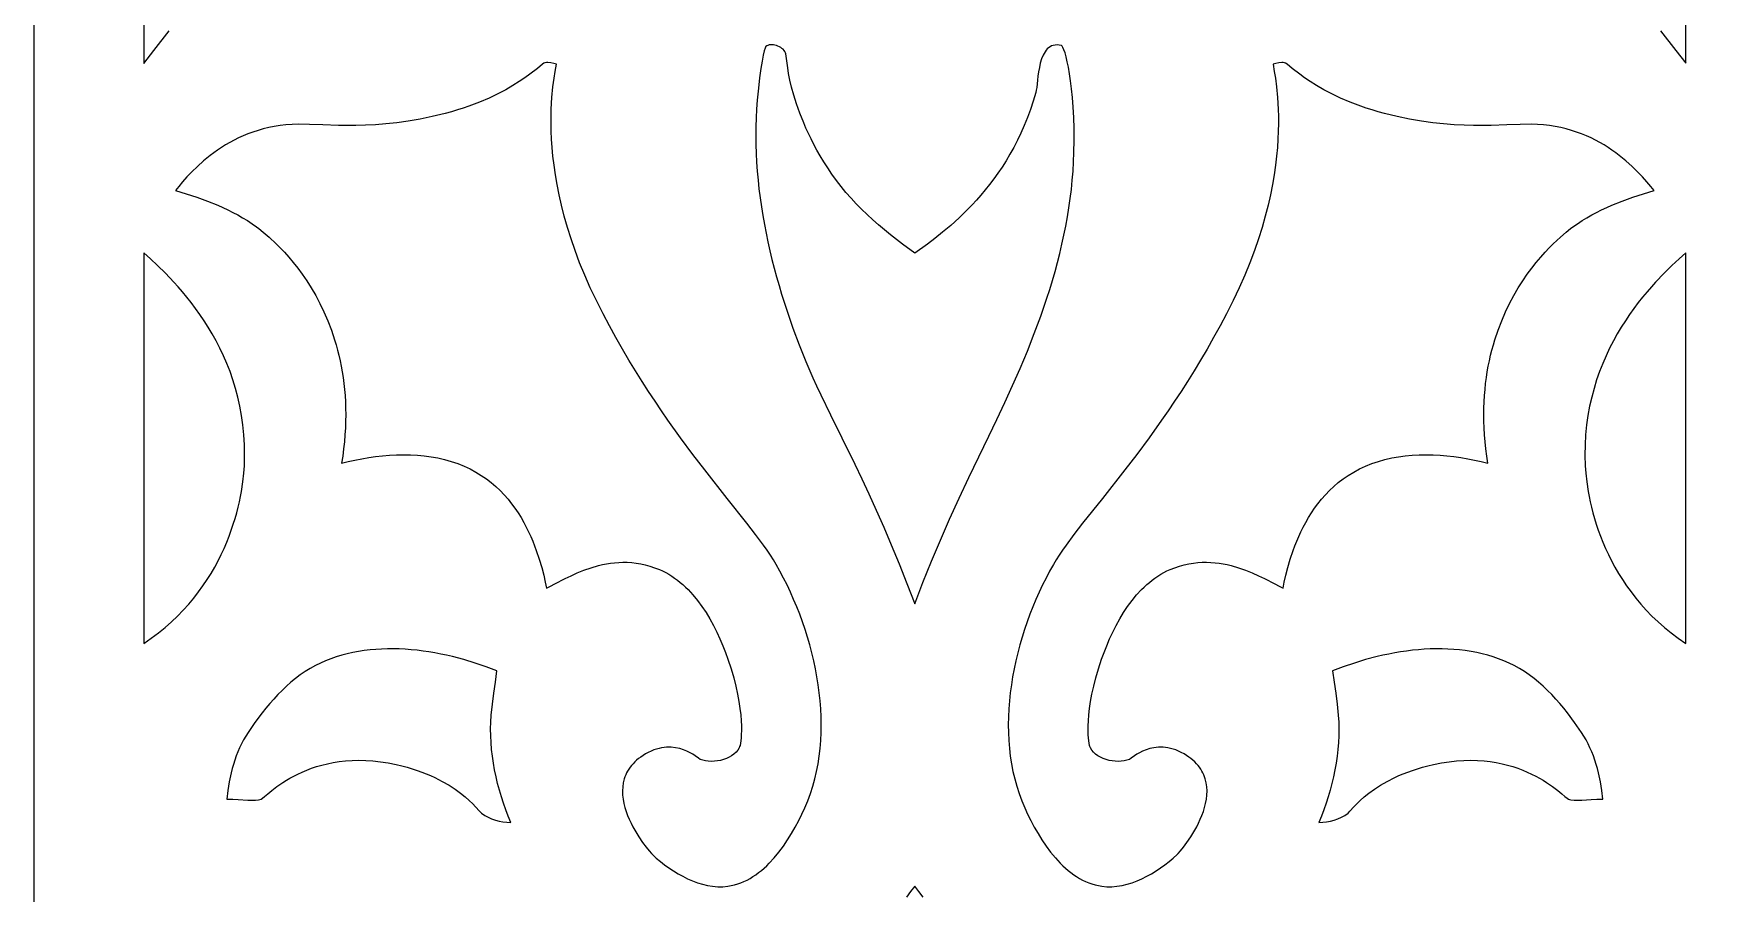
# Model space of a CAD drawing. Extents: x -375 to 375, y -1025 to 1025.
# Drawn here: x -270 to -193.5, y 3 to 42 of the extents above; entities that cross this region are included whole.
import ezdxf

# ---------------------------------------------------------------- set-up
doc = ezdxf.new("R2010")
doc.units = 0
doc.layers.add('LAYER_1', color=18, linetype='CONTINUOUS')
doc.layers.add('LAYER_2', color=174, linetype='CONTINUOUS')

msp = doc.modelspace()

# ---------------------------------------------------------------- linework, layer by layer
at = {"layer": 'LAYER_1'}
for points in [[(-265, 57.921), (-265, 40.663), (-264.551, 41.243), (-263.856, 42.135)], [(-196.143, 42.135), (-195.448, 41.243), (-195, 40.664), (-195, 57.92)], [(-229.616, 2.83), (-229.81, 3.078), (-230, 3.329), (-230.189, 3.078), (-230.383, 2.83)]]:
    msp.add_lwpolyline(points, dxfattribs=at)
for points in [[(-236.549, 41.507), (-236.612, 41.497), (-236.67, 41.479), (-236.723, 41.452), (-236.77, 41.416), (-236.782, 41.397), (-236.798, 41.359), (-236.836, 41.231), (-236.883, 41.032), (-236.935, 40.762), (-236.99, 40.422), (-237.046, 40.012), (-237.102, 39.533), (-237.154, 38.985), (-237.183, 38.584), (-237.204, 38.183), (-237.215, 37.781), (-237.219, 37.379), (-237.214, 36.977), (-237.201, 36.574), (-237.181, 36.171), (-237.152, 35.768), (-237.116, 35.365), (-237.073, 34.962), (-237.022, 34.56), (-236.965, 34.158), (-236.9, 33.757), (-236.829, 33.356), (-236.752, 32.957), (-236.668, 32.558), (-236.579, 32.16), (-236.483, 31.763), (-236.382, 31.368), (-236.275, 30.974), (-236.163, 30.581), (-236.046, 30.19), (-235.796, 29.414), (-235.529, 28.645), (-235.244, 27.885), (-234.944, 27.135), (-234.63, 26.395), (-234.463, 26.024), (-234.272, 25.62), (-233.826, 24.71), (-233.305, 23.661), (-232.72, 22.466), (-232.408, 21.812), (-232.085, 21.121), (-231.753, 20.39), (-231.412, 19.619), (-231.065, 18.809), (-230.713, 17.957), (-230.357, 17.064), (-230, 16.129), (-229.627, 17.101), (-229.238, 18.066), (-228.834, 19.026), (-228.417, 19.98), (-227.988, 20.929), (-227.548, 21.873), (-227.098, 22.811), (-226.64, 23.745), (-226.271, 24.501), (-225.909, 25.264), (-225.556, 26.036), (-225.214, 26.816), (-224.886, 27.602), (-224.574, 28.396), (-224.279, 29.195), (-224.139, 29.598), (-224.004, 30.001), (-223.874, 30.406), (-223.751, 30.813), (-223.633, 31.22), (-223.522, 31.629), (-223.417, 32.039), (-223.32, 32.451), (-223.229, 32.863), (-223.145, 33.277), (-223.069, 33.691), (-223.002, 34.106), (-222.942, 34.523), (-222.89, 34.94), (-222.848, 35.358), (-222.814, 35.777), (-222.79, 36.196), (-222.774, 36.616), (-222.767, 37.181), (-222.771, 37.713), (-222.786, 38.211), (-222.81, 38.677), (-222.842, 39.108), (-222.88, 39.504), (-222.924, 39.866), (-222.972, 40.192), (-223.023, 40.483), (-223.075, 40.737), (-223.127, 40.954), (-223.178, 41.134), (-223.226, 41.277), (-223.271, 41.381), (-223.31, 41.447), (-223.328, 41.465), (-223.343, 41.474), (-223.445, 41.493), (-223.54, 41.5), (-223.629, 41.495), (-223.711, 41.479), (-223.787, 41.453), (-223.857, 41.416), (-223.922, 41.371), (-223.982, 41.318), (-224.036, 41.257), (-224.086, 41.189), (-224.131, 41.114), (-224.172, 41.035), (-224.243, 40.861), (-224.3, 40.674), (-224.344, 40.479), (-224.38, 40.28), (-224.407, 40.085), (-224.429, 39.898), (-224.465, 39.572), (-224.483, 39.444), (-224.504, 39.346), (-224.621, 38.952), (-224.748, 38.571), (-224.885, 38.202), (-225.029, 37.846), (-225.182, 37.501), (-225.341, 37.169), (-225.507, 36.848), (-225.679, 36.539), (-225.856, 36.242), (-226.038, 35.955), (-226.224, 35.68), (-226.414, 35.415), (-226.606, 35.16), (-226.801, 34.916), (-226.997, 34.682), (-227.195, 34.458), (-227.393, 34.244), (-227.59, 34.039), (-227.787, 33.843), (-227.983, 33.656), (-228.367, 33.309), (-228.739, 32.996), (-229.093, 32.714), (-229.424, 32.463), (-230, 32.045), (-230.557, 32.456), (-231.107, 32.884), (-231.377, 33.105), (-231.643, 33.331), (-231.904, 33.562), (-232.161, 33.799), (-232.411, 34.041), (-232.656, 34.29), (-232.893, 34.544), (-233.123, 34.805), (-233.344, 35.072), (-233.557, 35.346), (-233.76, 35.627), (-233.953, 35.915), (-234.126, 36.19), (-234.288, 36.459), (-234.439, 36.723), (-234.579, 36.982), (-234.709, 37.234), (-234.83, 37.481), (-234.942, 37.722), (-235.044, 37.956), (-235.225, 38.404), (-235.374, 38.825), (-235.496, 39.216), (-235.594, 39.576), (-235.67, 39.904), (-235.727, 40.197), (-235.77, 40.454), (-235.8, 40.674), (-235.837, 40.995), (-235.85, 41.093), (-235.863, 41.147), (-235.892, 41.201), (-235.93, 41.251), (-235.976, 41.299), (-236.028, 41.343), (-236.085, 41.383), (-236.147, 41.418), (-236.212, 41.448), (-236.279, 41.473), (-236.348, 41.491), (-236.416, 41.504), (-236.484, 41.509)], [(-246.726, 40.701), (-246.792, 40.693), (-246.836, 40.671), (-246.907, 40.619), (-247.133, 40.435), (-247.48, 40.166), (-247.701, 40.007), (-247.955, 39.835), (-248.244, 39.655), (-248.569, 39.468), (-248.93, 39.278), (-249.329, 39.088), (-249.767, 38.9), (-250.245, 38.719), (-250.5, 38.632), (-250.764, 38.547), (-251.04, 38.465), (-251.326, 38.387), (-251.903, 38.246), (-252.46, 38.131), (-252.997, 38.038), (-253.514, 37.967), (-254.011, 37.913), (-254.486, 37.876), (-254.94, 37.853), (-255.372, 37.841), (-255.781, 37.839), (-256.168, 37.844), (-256.872, 37.867), (-257.481, 37.891), (-257.991, 37.9), (-258.273, 37.89), (-258.548, 37.87), (-258.816, 37.839), (-259.076, 37.797), (-259.33, 37.747), (-259.576, 37.687), (-259.815, 37.619), (-260.047, 37.543), (-260.272, 37.46), (-260.49, 37.371), (-260.701, 37.275), (-260.905, 37.174), (-261.102, 37.068), (-261.292, 36.958), (-261.475, 36.844), (-261.651, 36.727), (-261.821, 36.607), (-261.984, 36.485), (-262.289, 36.238), (-262.567, 35.989), (-262.818, 35.744), (-263.043, 35.507), (-263.242, 35.282), (-263.415, 35.075), (-263.562, 34.889), (-263.078, 34.745), (-262.595, 34.588), (-262.117, 34.415), (-261.645, 34.225), (-261.413, 34.123), (-261.183, 34.015), (-260.957, 33.901), (-260.734, 33.782), (-260.514, 33.657), (-260.299, 33.525), (-260.087, 33.386), (-259.881, 33.24), (-259.775, 33.161), (-259.58, 33.008), (-259.311, 32.779), (-258.985, 32.473), (-258.804, 32.292), (-258.615, 32.091), (-258.419, 31.87), (-258.217, 31.629), (-258.013, 31.369), (-257.807, 31.089), (-257.601, 30.789), (-257.398, 30.468), (-257.199, 30.128), (-257.007, 29.767), (-256.822, 29.385), (-256.648, 28.983), (-256.485, 28.561), (-256.337, 28.117), (-256.268, 27.888), (-256.204, 27.653), (-256.144, 27.413), (-256.088, 27.167), (-256.038, 26.916), (-255.992, 26.66), (-255.952, 26.399), (-255.917, 26.133), (-255.889, 25.861), (-255.866, 25.583), (-255.85, 25.3), (-255.84, 25.012), (-255.837, 24.719), (-255.84, 24.42), (-255.851, 24.116), (-255.87, 23.806), (-255.896, 23.49), (-255.93, 23.17), (-255.973, 22.843), (-256.023, 22.512), (-255.72, 22.588), (-255.414, 22.657), (-255.104, 22.718), (-254.792, 22.772), (-254.478, 22.818), (-254.162, 22.854), (-253.846, 22.881), (-253.529, 22.897), (-253.212, 22.903), (-252.897, 22.898), (-252.582, 22.881), (-252.269, 22.852), (-251.959, 22.81), (-251.652, 22.754), (-251.348, 22.685), (-251.048, 22.6), (-250.747, 22.499), (-250.46, 22.383), (-250.187, 22.255), (-249.928, 22.116), (-249.682, 21.965), (-249.449, 21.805), (-249.229, 21.635), (-249.021, 21.457), (-248.825, 21.272), (-248.64, 21.08), (-248.467, 20.882), (-248.304, 20.678), (-248.151, 20.471), (-248.009, 20.261), (-247.876, 20.048), (-247.752, 19.833), (-247.637, 19.617), (-247.531, 19.402), (-247.432, 19.187), (-247.341, 18.974), (-247.258, 18.763), (-247.182, 18.556), (-247.048, 18.155), (-246.938, 17.777), (-246.848, 17.43), (-246.776, 17.119), (-246.717, 16.852), (-246.54, 16.933), (-246.34, 17.035), (-245.872, 17.277), (-245.606, 17.407), (-245.321, 17.537), (-245.017, 17.662), (-244.695, 17.776), (-244.357, 17.874), (-244.181, 17.915), (-244.002, 17.951), (-243.819, 17.98), (-243.633, 18.002), (-243.442, 18.017), (-243.249, 18.022), (-243.052, 18.019), (-242.852, 18.006), (-242.65, 17.983), (-242.444, 17.949), (-242.235, 17.903), (-242.024, 17.845), (-241.81, 17.775), (-241.594, 17.69), (-241.45, 17.625), (-241.308, 17.554), (-241.17, 17.477), (-241.036, 17.393), (-240.904, 17.304), (-240.776, 17.21), (-240.651, 17.11), (-240.529, 17.005), (-240.41, 16.896), (-240.295, 16.782), (-240.073, 16.542), (-239.863, 16.286), (-239.665, 16.017), (-239.478, 15.737), (-239.304, 15.448), (-239.14, 15.151), (-238.987, 14.849), (-238.845, 14.543), (-238.714, 14.235), (-238.593, 13.927), (-238.482, 13.622), (-238.34, 13.191), (-238.221, 12.782), (-238.122, 12.396), (-238.044, 12.034), (-237.982, 11.696), (-237.936, 11.382), (-237.904, 11.093), (-237.884, 10.83), (-237.874, 10.593), (-237.872, 10.383), (-237.876, 10.199), (-237.885, 10.044), (-237.91, 9.819), (-237.931, 9.711), (-237.95, 9.654), (-237.975, 9.599), (-238.037, 9.495), (-238.115, 9.4), (-238.208, 9.315), (-238.313, 9.239), (-238.429, 9.172), (-238.553, 9.115), (-238.684, 9.068), (-238.82, 9.032), (-238.959, 9.005), (-239.098, 8.989), (-239.237, 8.984), (-239.373, 8.99), (-239.504, 9.007), (-239.629, 9.036), (-239.745, 9.076), (-239.818, 9.128), (-239.973, 9.241), (-240.079, 9.309), (-240.203, 9.38), (-240.344, 9.449), (-240.501, 9.513), (-240.673, 9.566), (-240.86, 9.606), (-241.059, 9.628), (-241.164, 9.631), (-241.272, 9.628), (-241.382, 9.618), (-241.495, 9.602), (-241.611, 9.577), (-241.729, 9.545), (-241.85, 9.504), (-241.973, 9.454), (-242.098, 9.394), (-242.225, 9.324), (-242.337, 9.255), (-242.441, 9.183), (-242.539, 9.11), (-242.629, 9.035), (-242.713, 8.957), (-242.79, 8.878), (-242.861, 8.798), (-242.925, 8.715), (-242.983, 8.631), (-243.035, 8.546), (-243.082, 8.46), (-243.122, 8.372), (-243.158, 8.284), (-243.188, 8.194), (-243.233, 8.012), (-243.26, 7.828), (-243.269, 7.642), (-243.262, 7.455), (-243.24, 7.268), (-243.205, 7.081), (-243.159, 6.896), (-243.102, 6.713), (-243.036, 6.534), (-242.962, 6.358), (-242.883, 6.187), (-242.798, 6.022), (-242.71, 5.863), (-242.53, 5.567), (-242.354, 5.308), (-242.193, 5.09), (-242.058, 4.921), (-241.96, 4.807), (-241.911, 4.755), (-241.734, 4.598), (-241.55, 4.445), (-241.358, 4.296), (-241.16, 4.153), (-240.956, 4.017), (-240.746, 3.888), (-240.531, 3.769), (-240.313, 3.66), (-240.09, 3.563), (-239.865, 3.479), (-239.638, 3.41), (-239.408, 3.356), (-239.178, 3.318), (-238.947, 3.299), (-238.716, 3.299), (-238.486, 3.32), (-238.335, 3.346), (-238.185, 3.38), (-238.039, 3.423), (-237.895, 3.475), (-237.754, 3.534), (-237.616, 3.601), (-237.48, 3.675), (-237.347, 3.756), (-237.217, 3.843), (-237.089, 3.937), (-236.964, 4.037), (-236.842, 4.142), (-236.723, 4.252), (-236.606, 4.367), (-236.381, 4.61), (-236.168, 4.869), (-235.965, 5.14), (-235.774, 5.421), (-235.594, 5.709), (-235.426, 6.002), (-235.269, 6.296), (-235.123, 6.589), (-234.989, 6.878), (-234.855, 7.197), (-234.735, 7.523), (-234.629, 7.854), (-234.536, 8.19), (-234.457, 8.531), (-234.391, 8.876), (-234.338, 9.225), (-234.297, 9.577), (-234.268, 9.933), (-234.251, 10.29), (-234.246, 10.65), (-234.252, 11.012), (-234.269, 11.375), (-234.297, 11.738), (-234.335, 12.102), (-234.383, 12.466), (-234.441, 12.829), (-234.509, 13.192), (-234.586, 13.553), (-234.672, 13.912), (-234.766, 14.269), (-234.869, 14.623), (-234.98, 14.974), (-235.099, 15.321), (-235.225, 15.665), (-235.359, 16.004), (-235.499, 16.338), (-235.646, 16.667), (-235.799, 16.99), (-235.959, 17.307), (-236.124, 17.617), (-236.294, 17.921), (-236.42, 18.13), (-236.557, 18.345), (-236.707, 18.568), (-236.869, 18.797), (-237.224, 19.278), (-237.62, 19.791), (-238.519, 20.922), (-239.534, 22.209), (-240.075, 22.916), (-240.635, 23.67), (-241.208, 24.473), (-241.499, 24.893), (-241.792, 25.326), (-242.087, 25.772), (-242.382, 26.232), (-242.679, 26.706), (-242.975, 27.194), (-243.271, 27.697), (-243.567, 28.215), (-243.861, 28.747), (-244.153, 29.295), (-244.457, 29.893), (-244.734, 30.479), (-244.986, 31.054), (-245.215, 31.615), (-245.421, 32.164), (-245.605, 32.699), (-245.769, 33.22), (-245.913, 33.727), (-246.038, 34.22), (-246.147, 34.698), (-246.238, 35.16), (-246.315, 35.607), (-246.377, 36.037), (-246.426, 36.451), (-246.463, 36.848), (-246.489, 37.228), (-246.504, 37.59), (-246.511, 37.934), (-246.51, 38.259), (-246.503, 38.565), (-246.489, 38.852), (-246.471, 39.119), (-246.425, 39.593), (-246.373, 39.983), (-246.323, 40.286), (-246.265, 40.618), (-246.393, 40.661), (-246.525, 40.691), (-246.659, 40.703)], [(-213.475, 40.691), (-213.607, 40.661), (-213.734, 40.618), (-213.676, 40.286), (-213.627, 39.983), (-213.575, 39.593), (-213.529, 39.119), (-213.51, 38.852), (-213.497, 38.565), (-213.489, 38.259), (-213.488, 37.934), (-213.495, 37.59), (-213.511, 37.228), (-213.537, 36.848), (-213.574, 36.451), (-213.623, 36.037), (-213.685, 35.607), (-213.761, 35.16), (-213.853, 34.698), (-213.961, 34.22), (-214.087, 33.727), (-214.231, 33.22), (-214.394, 32.699), (-214.579, 32.164), (-214.784, 31.615), (-215.013, 31.054), (-215.266, 30.479), (-215.543, 29.893), (-215.846, 29.295), (-216.139, 28.747), (-216.433, 28.215), (-216.728, 27.697), (-217.025, 27.194), (-217.321, 26.706), (-217.617, 26.232), (-217.913, 25.772), (-218.207, 25.326), (-218.5, 24.893), (-218.791, 24.473), (-219.365, 23.67), (-219.924, 22.916), (-220.466, 22.209), (-221.481, 20.922), (-222.379, 19.791), (-222.775, 19.278), (-223.131, 18.797), (-223.292, 18.568), (-223.442, 18.345), (-223.58, 18.13), (-223.705, 17.921), (-223.876, 17.617), (-224.041, 17.307), (-224.2, 16.99), (-224.354, 16.667), (-224.501, 16.338), (-224.641, 16.004), (-224.774, 15.665), (-224.901, 15.321), (-225.019, 14.974), (-225.13, 14.623), (-225.233, 14.269), (-225.328, 13.912), (-225.414, 13.553), (-225.49, 13.192), (-225.558, 12.829), (-225.616, 12.466), (-225.665, 12.102), (-225.703, 11.738), (-225.73, 11.375), (-225.748, 11.012), (-225.754, 10.65), (-225.748, 10.29), (-225.731, 9.933), (-225.703, 9.577), (-225.662, 9.225), (-225.609, 8.876), (-225.542, 8.531), (-225.463, 8.19), (-225.371, 7.854), (-225.265, 7.523), (-225.144, 7.197), (-225.01, 6.878), (-224.876, 6.589), (-224.731, 6.296), (-224.574, 6.002), (-224.405, 5.709), (-224.226, 5.421), (-224.034, 5.14), (-223.832, 4.869), (-223.618, 4.61), (-223.393, 4.367), (-223.277, 4.252), (-223.157, 4.142), (-223.035, 4.037), (-222.911, 3.937), (-222.783, 3.843), (-222.653, 3.756), (-222.52, 3.675), (-222.384, 3.601), (-222.245, 3.534), (-222.104, 3.475), (-221.961, 3.423), (-221.814, 3.38), (-221.665, 3.346), (-221.513, 3.32), (-221.283, 3.299), (-221.052, 3.299), (-220.821, 3.318), (-220.591, 3.356), (-220.362, 3.41), (-220.134, 3.479), (-219.909, 3.563), (-219.687, 3.66), (-219.468, 3.769), (-219.254, 3.888), (-219.044, 4.017), (-218.839, 4.153), (-218.641, 4.296), (-218.45, 4.445), (-218.265, 4.598), (-218.089, 4.755), (-218.04, 4.807), (-217.942, 4.921), (-217.807, 5.09), (-217.645, 5.308), (-217.469, 5.567), (-217.289, 5.863), (-217.201, 6.022), (-217.117, 6.187), (-217.037, 6.358), (-216.964, 6.534), (-216.898, 6.713), (-216.841, 6.896), (-216.794, 7.081), (-216.759, 7.268), (-216.738, 7.455), (-216.731, 7.642), (-216.74, 7.828), (-216.766, 8.012), (-216.812, 8.194), (-216.842, 8.284), (-216.877, 8.372), (-216.918, 8.46), (-216.964, 8.546), (-217.017, 8.631), (-217.075, 8.715), (-217.139, 8.798), (-217.209, 8.878), (-217.286, 8.957), (-217.37, 9.035), (-217.461, 9.11), (-217.558, 9.183), (-217.663, 9.255), (-217.775, 9.324), (-217.902, 9.394), (-218.027, 9.454), (-218.15, 9.504), (-218.271, 9.545), (-218.389, 9.577), (-218.505, 9.602), (-218.618, 9.618), (-218.728, 9.628), (-218.835, 9.631), (-218.94, 9.628), (-219.14, 9.606), (-219.326, 9.566), (-219.498, 9.513), (-219.655, 9.449), (-219.796, 9.38), (-219.921, 9.309), (-220.027, 9.241), (-220.182, 9.128), (-220.255, 9.076), (-220.371, 9.036), (-220.495, 9.007), (-220.626, 8.99), (-220.762, 8.984), (-220.901, 8.989), (-221.041, 9.005), (-221.179, 9.032), (-221.315, 9.068), (-221.446, 9.115), (-221.571, 9.172), (-221.686, 9.239), (-221.791, 9.315), (-221.884, 9.4), (-221.963, 9.495), (-222.025, 9.599), (-222.049, 9.654), (-222.069, 9.711), (-222.09, 9.819), (-222.114, 10.044), (-222.123, 10.199), (-222.128, 10.383), (-222.126, 10.593), (-222.116, 10.83), (-222.095, 11.093), (-222.063, 11.382), (-222.017, 11.696), (-221.956, 12.034), (-221.877, 12.396), (-221.779, 12.782), (-221.66, 13.191), (-221.517, 13.622), (-221.406, 13.927), (-221.285, 14.235), (-221.154, 14.543), (-221.012, 14.849), (-220.86, 15.151), (-220.696, 15.448), (-220.521, 15.737), (-220.335, 16.017), (-220.137, 16.286), (-219.927, 16.542), (-219.705, 16.782), (-219.589, 16.896), (-219.471, 17.005), (-219.349, 17.11), (-219.224, 17.21), (-219.095, 17.304), (-218.964, 17.393), (-218.829, 17.477), (-218.691, 17.554), (-218.55, 17.625), (-218.405, 17.69), (-218.189, 17.775), (-217.975, 17.845), (-217.764, 17.903), (-217.556, 17.949), (-217.35, 17.983), (-217.147, 18.006), (-216.947, 18.019), (-216.751, 18.022), (-216.557, 18.017), (-216.367, 18.002), (-216.18, 17.98), (-215.997, 17.951), (-215.818, 17.915), (-215.643, 17.874), (-215.304, 17.776), (-214.982, 17.662), (-214.678, 17.537), (-214.393, 17.407), (-214.128, 17.277), (-213.66, 17.035), (-213.459, 16.933), (-213.282, 16.852), (-213.224, 17.119), (-213.151, 17.43), (-213.061, 17.777), (-212.951, 18.155), (-212.818, 18.556), (-212.741, 18.763), (-212.658, 18.974), (-212.567, 19.187), (-212.469, 19.402), (-212.362, 19.617), (-212.248, 19.833), (-212.124, 20.048), (-211.991, 20.261), (-211.848, 20.471), (-211.696, 20.678), (-211.533, 20.882), (-211.359, 21.08), (-211.175, 21.272), (-210.979, 21.457), (-210.771, 21.635), (-210.55, 21.805), (-210.318, 21.965), (-210.072, 22.116), (-209.813, 22.255), (-209.54, 22.383), (-209.253, 22.499), (-208.952, 22.6), (-208.652, 22.685), (-208.348, 22.754), (-208.04, 22.81), (-207.73, 22.852), (-207.417, 22.881), (-207.103, 22.898), (-206.787, 22.903), (-206.471, 22.897), (-206.154, 22.881), (-205.837, 22.854), (-205.522, 22.818), (-205.208, 22.772), (-204.896, 22.718), (-204.586, 22.657), (-204.279, 22.588), (-203.976, 22.512), (-204.027, 22.843), (-204.069, 23.17), (-204.103, 23.49), (-204.13, 23.806), (-204.148, 24.116), (-204.159, 24.42), (-204.163, 24.719), (-204.16, 25.012), (-204.15, 25.3), (-204.134, 25.583), (-204.111, 25.861), (-204.082, 26.133), (-204.048, 26.399), (-204.007, 26.66), (-203.962, 26.916), (-203.911, 27.167), (-203.856, 27.413), (-203.796, 27.653), (-203.731, 27.888), (-203.663, 28.117), (-203.514, 28.561), (-203.352, 28.983), (-203.177, 29.385), (-202.993, 29.767), (-202.8, 30.128), (-202.602, 30.468), (-202.398, 30.789), (-202.193, 31.089), (-201.987, 31.369), (-201.782, 31.629), (-201.581, 31.87), (-201.384, 32.091), (-201.195, 32.292), (-201.015, 32.473), (-200.688, 32.779), (-200.42, 33.008), (-200.225, 33.161), (-200.119, 33.24), (-199.912, 33.386), (-199.701, 33.525), (-199.485, 33.657), (-199.266, 33.782), (-199.043, 33.901), (-198.816, 34.015), (-198.586, 34.123), (-198.354, 34.225), (-197.882, 34.415), (-197.404, 34.588), (-196.922, 34.745), (-196.437, 34.889), (-196.584, 35.075), (-196.757, 35.282), (-196.956, 35.507), (-197.181, 35.744), (-197.433, 35.989), (-197.711, 36.238), (-198.016, 36.485), (-198.179, 36.607), (-198.348, 36.727), (-198.524, 36.844), (-198.708, 36.958), (-198.898, 37.068), (-199.095, 37.174), (-199.299, 37.275), (-199.51, 37.371), (-199.728, 37.46), (-199.953, 37.543), (-200.185, 37.619), (-200.424, 37.687), (-200.67, 37.747), (-200.923, 37.797), (-201.184, 37.839), (-201.452, 37.87), (-201.726, 37.89), (-202.009, 37.9), (-202.519, 37.891), (-203.127, 37.867), (-203.831, 37.844), (-204.218, 37.839), (-204.628, 37.841), (-205.06, 37.853), (-205.514, 37.876), (-205.989, 37.913), (-206.485, 37.967), (-207.002, 38.038), (-207.54, 38.131), (-208.097, 38.246), (-208.674, 38.387), (-208.96, 38.465), (-209.235, 38.547), (-209.5, 38.632), (-209.754, 38.719), (-210.232, 38.9), (-210.67, 39.088), (-211.069, 39.278), (-211.431, 39.468), (-211.755, 39.655), (-212.044, 39.835), (-212.299, 40.007), (-212.52, 40.166), (-212.866, 40.435), (-213.093, 40.619), (-213.164, 40.671), (-213.208, 40.693), (-213.274, 40.701), (-213.341, 40.703)], [(-265, 14.341), (-264.661, 14.575), (-264.339, 14.816), (-264.033, 15.065), (-263.743, 15.32), (-263.468, 15.582), (-263.209, 15.848), (-262.965, 16.119), (-262.734, 16.394), (-262.518, 16.672), (-262.315, 16.952), (-262.126, 17.235), (-261.948, 17.518), (-261.784, 17.803), (-261.631, 18.086), (-261.489, 18.37), (-261.359, 18.651), (-261.239, 18.931), (-261.129, 19.207), (-261.029, 19.48), (-260.939, 19.749), (-260.858, 20.013), (-260.785, 20.271), (-260.72, 20.524), (-260.663, 20.769), (-260.613, 21.007), (-260.57, 21.236), (-260.504, 21.668), (-260.46, 22.059), (-260.436, 22.403), (-260.423, 22.882), (-260.43, 23.35), (-260.456, 23.806), (-260.5, 24.251), (-260.561, 24.684), (-260.638, 25.105), (-260.731, 25.515), (-260.837, 25.914), (-260.957, 26.301), (-261.088, 26.676), (-261.231, 27.04), (-261.384, 27.393), (-261.546, 27.734), (-261.716, 28.064), (-261.893, 28.383), (-262.076, 28.69), (-262.263, 28.985), (-262.455, 29.27), (-262.65, 29.543), (-262.847, 29.804), (-263.045, 30.054), (-263.243, 30.293), (-263.44, 30.521), (-263.635, 30.737), (-264.015, 31.135), (-264.374, 31.489), (-264.705, 31.797), (-265, 32.061)], [(-195.294, 31.797), (-195.625, 31.489), (-195.985, 31.135), (-196.364, 30.737), (-196.559, 30.521), (-196.756, 30.293), (-196.954, 30.054), (-197.152, 29.804), (-197.349, 29.543), (-197.544, 29.27), (-197.736, 28.985), (-197.924, 28.69), (-198.107, 28.383), (-198.284, 28.064), (-198.454, 27.734), (-198.616, 27.393), (-198.768, 27.04), (-198.911, 26.676), (-199.043, 26.301), (-199.162, 25.914), (-199.269, 25.515), (-199.361, 25.105), (-199.439, 24.684), (-199.5, 24.251), (-199.544, 23.806), (-199.57, 23.35), (-199.577, 22.882), (-199.564, 22.403), (-199.539, 22.059), (-199.496, 21.668), (-199.429, 21.236), (-199.386, 21.007), (-199.337, 20.769), (-199.28, 20.524), (-199.215, 20.271), (-199.142, 20.013), (-199.061, 19.749), (-198.97, 19.48), (-198.87, 19.207), (-198.761, 18.931), (-198.641, 18.651), (-198.51, 18.37), (-198.369, 18.086), (-198.216, 17.803), (-198.051, 17.518), (-197.874, 17.235), (-197.684, 16.952), (-197.481, 16.672), (-197.265, 16.394), (-197.035, 16.119), (-196.79, 15.848), (-196.531, 15.582), (-196.257, 15.32), (-195.967, 15.065), (-195.661, 14.816), (-195.339, 14.575), (-195, 14.342), (-195, 32.06)], [(-253.937, 14.093), (-254.204, 14.085), (-254.469, 14.069), (-254.732, 14.046), (-254.994, 14.014), (-255.253, 13.974), (-255.509, 13.926), (-255.763, 13.869), (-256.014, 13.803), (-256.262, 13.728), (-256.506, 13.643), (-256.746, 13.549), (-256.983, 13.445), (-257.214, 13.33), (-257.449, 13.201), (-257.677, 13.06), (-257.898, 12.908), (-258.113, 12.746), (-258.323, 12.575), (-258.526, 12.395), (-258.724, 12.208), (-258.916, 12.014), (-259.102, 11.813), (-259.283, 11.607), (-259.46, 11.396), (-259.631, 11.181), (-259.959, 10.742), (-260.269, 10.295), (-260.375, 10.128), (-260.475, 9.957), (-260.568, 9.781), (-260.654, 9.601), (-260.733, 9.418), (-260.807, 9.231), (-260.874, 9.042), (-260.935, 8.849), (-260.991, 8.655), (-261.041, 8.459), (-261.126, 8.064), (-261.191, 7.666), (-261.238, 7.269), (-260.966, 7.265), (-260.714, 7.254), (-260.276, 7.23), (-260.091, 7.224), (-259.929, 7.225), (-259.792, 7.239), (-259.732, 7.252), (-259.679, 7.269), (-259.62, 7.309), (-259.519, 7.394), (-259.375, 7.517), (-259.188, 7.669), (-258.957, 7.843), (-258.683, 8.03), (-258.53, 8.126), (-258.366, 8.222), (-258.192, 8.317), (-258.006, 8.411), (-257.809, 8.502), (-257.602, 8.589), (-257.383, 8.671), (-257.154, 8.748), (-256.914, 8.817), (-256.663, 8.879), (-256.4, 8.932), (-256.127, 8.975), (-255.843, 9.007), (-255.548, 9.028), (-255.242, 9.035), (-254.925, 9.029), (-254.597, 9.007), (-254.257, 8.97), (-253.907, 8.916), (-253.546, 8.843), (-253.293, 8.783), (-253.05, 8.719), (-252.817, 8.65), (-252.594, 8.576), (-252.381, 8.5), (-252.177, 8.42), (-251.982, 8.337), (-251.796, 8.252), (-251.452, 8.078), (-251.142, 7.899), (-250.865, 7.719), (-250.62, 7.542), (-250.407, 7.371), (-250.223, 7.21), (-250.067, 7.061), (-249.938, 6.929), (-249.757, 6.727), (-249.669, 6.631), (-249.525, 6.532), (-249.372, 6.447), (-249.21, 6.376), (-249.042, 6.318), (-248.87, 6.274), (-248.695, 6.241), (-248.519, 6.22), (-248.345, 6.211), (-248.46, 6.498), (-248.569, 6.789), (-248.672, 7.083), (-248.768, 7.381), (-248.856, 7.682), (-248.937, 7.985), (-249.01, 8.29), (-249.074, 8.597), (-249.129, 8.906), (-249.174, 9.216), (-249.21, 9.526), (-249.236, 9.837), (-249.251, 10.148), (-249.255, 10.459), (-249.248, 10.768), (-249.229, 11.077), (-249.177, 11.581), (-249.11, 12.084), (-249.038, 12.585), (-248.969, 13.087), (-249.456, 13.274), (-249.957, 13.446), (-250.469, 13.601), (-250.991, 13.739), (-251.255, 13.8), (-251.521, 13.856), (-251.788, 13.907), (-252.056, 13.953), (-252.324, 13.992), (-252.594, 14.025), (-252.863, 14.052), (-253.132, 14.073), (-253.401, 14.086), (-253.67, 14.093)], [(-206.598, 14.086), (-206.867, 14.073), (-207.137, 14.052), (-207.406, 14.025), (-207.675, 13.992), (-207.944, 13.953), (-208.212, 13.907), (-208.479, 13.856), (-208.744, 13.8), (-209.008, 13.739), (-209.53, 13.601), (-210.043, 13.446), (-210.544, 13.274), (-211.031, 13.087), (-210.961, 12.585), (-210.889, 12.084), (-210.823, 11.581), (-210.771, 11.077), (-210.752, 10.768), (-210.745, 10.459), (-210.749, 10.148), (-210.764, 9.837), (-210.79, 9.526), (-210.825, 9.216), (-210.871, 8.906), (-210.926, 8.597), (-210.99, 8.29), (-211.062, 7.985), (-211.143, 7.682), (-211.232, 7.381), (-211.327, 7.083), (-211.43, 6.789), (-211.539, 6.498), (-211.655, 6.211), (-211.48, 6.22), (-211.305, 6.241), (-211.13, 6.274), (-210.957, 6.318), (-210.789, 6.376), (-210.628, 6.447), (-210.474, 6.532), (-210.33, 6.631), (-210.243, 6.727), (-210.061, 6.929), (-209.933, 7.061), (-209.777, 7.21), (-209.593, 7.371), (-209.379, 7.542), (-209.135, 7.719), (-208.858, 7.899), (-208.548, 8.078), (-208.203, 8.252), (-208.018, 8.337), (-207.823, 8.42), (-207.619, 8.5), (-207.405, 8.576), (-207.182, 8.65), (-206.949, 8.719), (-206.707, 8.783), (-206.454, 8.843), (-206.093, 8.916), (-205.742, 8.97), (-205.403, 9.007), (-205.075, 9.029), (-204.758, 9.035), (-204.451, 9.028), (-204.156, 9.007), (-203.872, 8.975), (-203.599, 8.932), (-203.337, 8.879), (-203.086, 8.817), (-202.845, 8.748), (-202.616, 8.671), (-202.398, 8.589), (-202.19, 8.502), (-201.994, 8.411), (-201.808, 8.317), (-201.633, 8.222), (-201.469, 8.126), (-201.316, 8.03), (-201.042, 7.843), (-200.812, 7.669), (-200.625, 7.517), (-200.48, 7.394), (-200.379, 7.309), (-200.321, 7.269), (-200.268, 7.252), (-200.208, 7.239), (-200.07, 7.225), (-199.909, 7.224), (-199.723, 7.23), (-199.285, 7.254), (-199.034, 7.265), (-198.761, 7.269), (-198.809, 7.666), (-198.874, 8.064), (-198.959, 8.459), (-199.009, 8.655), (-199.064, 8.849), (-199.126, 9.042), (-199.193, 9.231), (-199.266, 9.418), (-199.346, 9.601), (-199.432, 9.781), (-199.524, 9.957), (-199.624, 10.128), (-199.731, 10.295), (-200.041, 10.742), (-200.369, 11.181), (-200.54, 11.396), (-200.716, 11.607), (-200.897, 11.813), (-201.084, 12.014), (-201.276, 12.208), (-201.474, 12.395), (-201.677, 12.575), (-201.886, 12.746), (-202.102, 12.908), (-202.323, 13.06), (-202.551, 13.201), (-202.785, 13.33), (-203.017, 13.445), (-203.253, 13.549), (-203.493, 13.643), (-203.737, 13.728), (-203.985, 13.803), (-204.236, 13.869), (-204.49, 13.926), (-204.747, 13.974), (-205.006, 14.014), (-205.267, 14.046), (-205.531, 14.069), (-205.796, 14.085), (-206.062, 14.093), (-206.33, 14.093)]]:
    msp.add_lwpolyline(points, close=True, dxfattribs=at)
at = {"layer": 'LAYER_2'}
msp.add_lwpolyline([(-270, 940), (-270, -940), (270, -940), (270, 940)], close=True, dxfattribs=at)

doc.saveas('drawing.dxf')
